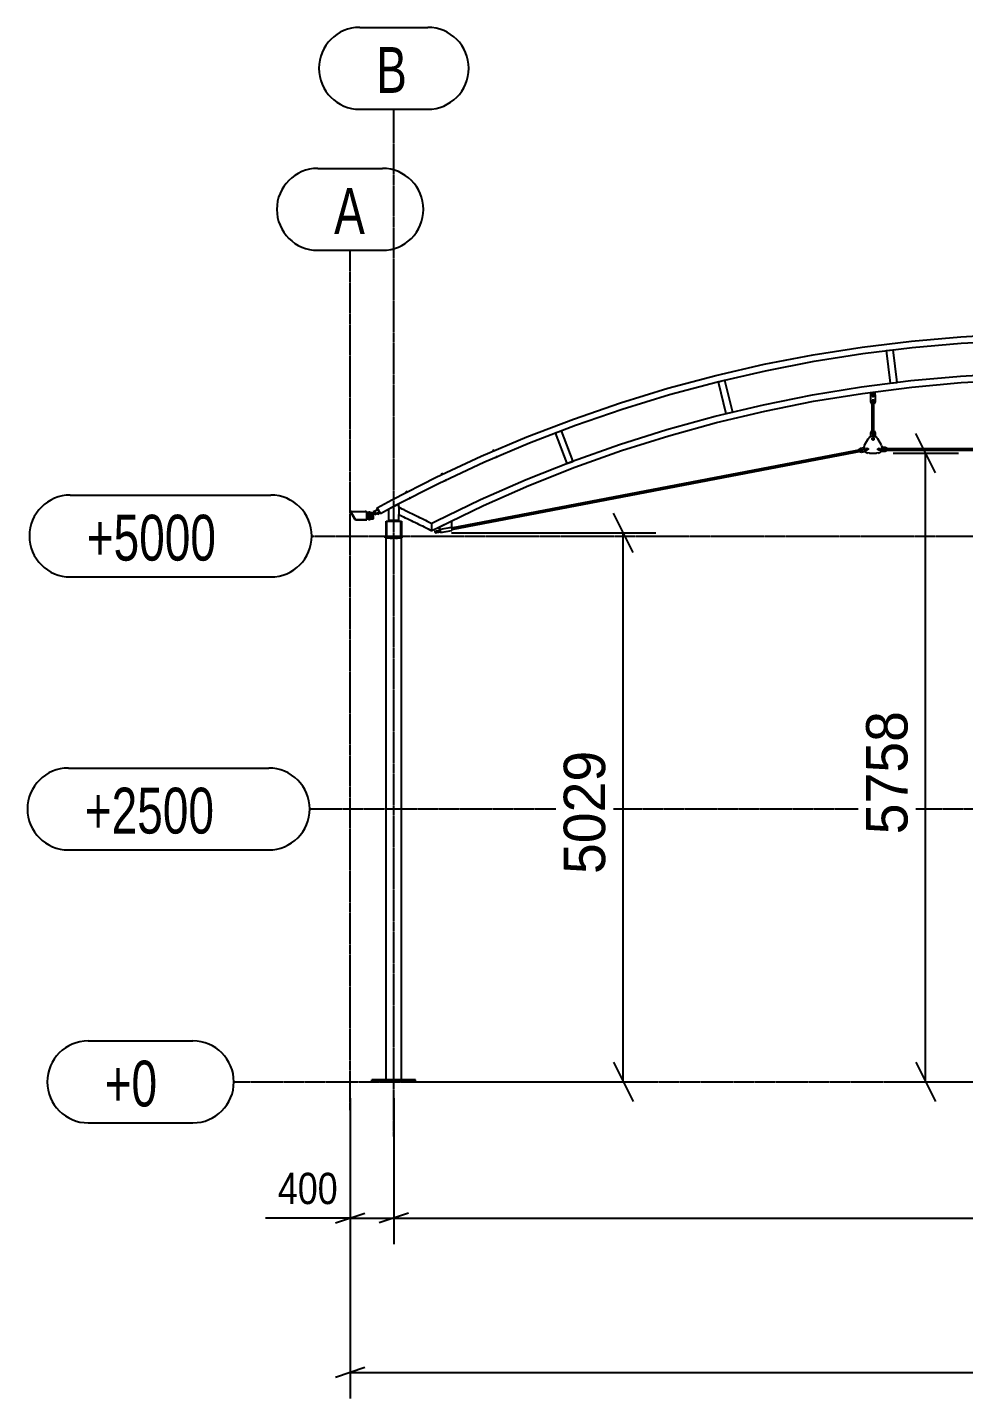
# Model space of a CAD drawing. Header units: millimetres. Extents: x 374 to 117179, y 600 to 17652.
# Drawn here: x 25150 to 33720, y 1538 to 14097 of the extents above; entities that cross this region are included whole.
import ezdxf

# ---------------------------------------------------------------- set-up
doc = ezdxf.new("R2010")
doc.units = ezdxf.units.MM
doc.linetypes.add('DXK_LINE_DOT3', pattern=[5.9187, 2.979, -0.9799, 0.9799, -0.9799])
doc.styles.add('Arial Narrow', font='ARIALN.TTF', dxfattribs={"height": 0.2})
doc.styles.add('Comic Sans MS', font='COMIC.TTF', dxfattribs={"height": 0.2})
doc.styles.add('romsim', font='', dxfattribs={"height": 0.2})
doc.styles.get('romsim').set_extended_font_data('romsim')

# ---------------------------------------------------------------- blocks, each defined once
blk = doc.blocks.new('Part-502061-13590 - 1938')
at = {"color": 7, "linetype": 'Continuous'}
for p, q in [((28459, 9686), (28549, 9734)), ((28459, 9582), (28459, 9686)), ((28549, 9701), (28549, 9734)), ((28459, 9582), (28549, 9582)), ((28549, 9582), (28549, 9635))]:
    blk.add_line(p, q, dxfattribs=at)
blk = doc.blocks.new('GridLine-502061-2040 - 1938')
at = {"color": 246, "linetype": 'Continuous'}
for p, q in [((27808, 12805), (28400, 12805)), ((27808, 12055), (28400, 12055))]:
    blk.add_line(p, q, dxfattribs=at)
at = {"color": 246, "linetype": 'DXK_LINE_DOT3'}
blk.add_line((28104, 4180), (28104, 12055), dxfattribs=at)
at = {"color": 246, "linetype": 'Continuous'}
for centre, start, end in [((27808, 12430), 90, 270), ((28400, 12430), 270, 90)]:
    blk.add_arc(centre, 375, start, end, dxfattribs=at)
at = {"color": 136, "linetype": 'Continuous', "style": 'romsim', "width": 0.75}
blk.add_text('A', height=420, dxfattribs=at).set_placement((27958, 12205))
blk = doc.blocks.new('Part-502061-13607 - 1938')
at = {"color": 7, "linetype": 'Continuous'}
for p, q in [((29981, 10382), (30037, 10403)), ((29981, 10382), (30087, 10101)), ((30037, 10403), (30143, 10122)), ((30087, 10101), (30143, 10122))]:
    blk.add_line(p, q, dxfattribs=at)
blk = doc.blocks.new('GridLine-502061-2041 - 1938')
at = {"color": 246, "linetype": 'Continuous'}
for p, q in [((28193, 14097), (28815, 14097)), ((28193, 13347), (28815, 13347))]:
    blk.add_line(p, q, dxfattribs=at)
at = {"color": 246, "linetype": 'DXK_LINE_DOT3'}
blk.add_line((28504, 3938), (28504, 13347), dxfattribs=at)
at = {"color": 246, "linetype": 'Continuous'}
for centre, start, end in [((28193, 13722), 90, 270), ((28815, 13722), 270, 90)]:
    blk.add_arc(centre, 375, start, end, dxfattribs=at)
at = {"color": 136, "linetype": 'Continuous', "style": 'romsim', "width": 0.75}
blk.add_text('B', height=420, dxfattribs=at).set_placement((28343, 13497))
blk = doc.blocks.new('Part-502061-13568 - 1938')
at = {"color": 7, "linetype": 'Continuous'}
for p, q in [((28261, 9651), (28261, 9654)), ((28261, 9654), (28308, 9654)), ((28261, 9651), (28306, 9651)), ((28262, 9599), (28262, 9596)), ((28262, 9596), (28319, 9596)), ((28316, 9628), (28306, 9651)), ((28306, 9599), (28316, 9599)), ((28319, 9628), (28308, 9654)), ((28316, 9599), (28316, 9628)), ((28319, 9596), (28319, 9628))]:
    blk.add_line(p, q, dxfattribs=at)
blk = doc.blocks.new('GridLine-502061-2044 - 1938')
at = {"color": 246, "linetype": 'Continuous'}
for p, q in [((25707, 4813), (26665, 4813)), ((25707, 4063), (26665, 4063))]:
    blk.add_line(p, q, dxfattribs=at)
at = {"color": 246, "linetype": 'DXK_LINE_DOT3'}
blk.add_line((27040, 4438), (41604, 4438), dxfattribs=at)
at = {"color": 246, "linetype": 'Continuous'}
for centre, start, end in [((25707, 4438), 90, 270), ((26665, 4438), 270, 90)]:
    blk.add_arc(centre, 375, start, end, dxfattribs=at)
at = {"color": 136, "linetype": 'Continuous', "style": 'romsim', "width": 0.75}
blk.add_text('+0', height=420, dxfattribs=at).set_placement((25857, 4213))
blk = doc.blocks.new('Part-502061-13564 - 1938')
at = {"color": 7, "linetype": 'Continuous'}
for p, q in [((32883, 10368), (32883, 10683)), ((32897, 10683), (32884, 10683)), ((32898, 10683), (32897, 10683)), ((32899, 10683), (32898, 10683)), ((32899, 10683), (32899, 10683)), ((32899, 10368), (32899, 10683)), ((32883, 10368), (32883, 10368)), ((32883, 10368), (32884, 10368)), ((32884, 10368), (32884, 10368)), ((32884, 10368), (32885, 10368)), ((32885, 10368), (32898, 10368))]:
    blk.add_line(p, q, dxfattribs=at)
blk = doc.blocks.new('GridLine-502061-2045 - 1938')
at = {"color": 246, "linetype": 'Continuous'}
for p, q in [((25525, 7313), (27359, 7313)), ((25525, 6563), (27359, 6563))]:
    blk.add_line(p, q, dxfattribs=at)
at = {"color": 246, "linetype": 'DXK_LINE_DOT3'}
blk.add_line((27734, 6938), (41604, 6938), dxfattribs=at)
at = {"color": 246, "linetype": 'Continuous'}
for centre, start, end in [((25525, 6938), 90, 270), ((27359, 6938), 270, 90)]:
    blk.add_arc(centre, 375, start, end, dxfattribs=at)
at = {"color": 136, "linetype": 'Continuous', "style": 'romsim', "width": 0.75}
blk.add_text('+2500', height=420, dxfattribs=at).set_placement((25675, 6713))
blk = doc.blocks.new('GridLine-502061-2046 - 1938')
at = {"color": 246, "linetype": 'Continuous'}
for p, q in [((25543, 9813), (27378, 9813)), ((25543, 9063), (27378, 9063))]:
    blk.add_line(p, q, dxfattribs=at)
at = {"color": 246, "linetype": 'DXK_LINE_DOT3'}
blk.add_line((27753, 9438), (41604, 9438), dxfattribs=at)
at = {"color": 246, "linetype": 'Continuous'}
for centre, start, end in [((25543, 9438), 90, 270), ((27378, 9438), 270, 90)]:
    blk.add_arc(centre, 375, start, end, dxfattribs=at)
at = {"color": 136, "linetype": 'Continuous', "style": 'romsim', "width": 0.75}
blk.add_text('+5000', height=420, dxfattribs=at).set_placement((25693, 9213))
blk = doc.blocks.new('Part-502061-13572 - 1938')
at = {"color": 7, "linetype": 'Continuous'}
for p, q in [((32814, 10271), (32848, 10329)), ((32848, 10329), (32857, 10341)), ((32925, 10341), (32934, 10329)), ((32968, 10271), (32934, 10329)), ((32809, 10258), (32814, 10271)), ((32858, 10196), (32843, 10199)), ((32858, 10196), (32924, 10196)), ((32939, 10199), (32924, 10196)), ((32968, 10271), (32973, 10258))]:
    blk.add_line(p, q, dxfattribs=at)
for centre, start, end in [((32891, 10304), 47.1408, 132.8516), ((32858, 10246), 167.137, 252.8532), ((32924, 10246), 287.1396, 12.8554)]:
    blk.add_arc(centre, 50, start, end, dxfattribs=at)
blk = doc.blocks.new('Part-502061-13569 - 1938')
at = {"color": 7, "linetype": 'Continuous'}
for p, q in [((28329, 9667), (28316, 9660)), ((28331, 9633), (28316, 9660)), ((28323, 9647), (28336, 9654)), ((28344, 9641), (28329, 9667)), ((28344, 9641), (28331, 9633))]:
    blk.add_line(p, q, dxfattribs=at)
blk = doc.blocks.new('Part-502061-13562 - 1938')
at = {"color": 7, "linetype": 'Continuous'}
for p, q in [((32986, 10241), (32986, 10226)), ((32986, 10241), (36222, 10241)), ((32986, 10225), (36222, 10225)), ((36222, 10241), (36222, 10226))]:
    blk.add_line(p, q, dxfattribs=at)
blk = doc.blocks.new('Part-502061-13563 - 1938')
at = {"color": 7, "linetype": 'Continuous'}
for p, q in [((29032, 9512), (32795, 10234)), ((29035, 9497), (32798, 10218)), ((32797, 10221), (32795, 10234)), ((32797, 10220), (32797, 10221)), ((32798, 10219), (32797, 10220)), ((32798, 10219), (32798, 10219)), ((28880, 9483), (28929, 9493)), ((28880, 9483), (28880, 9483)), ((28880, 9483), (28880, 9482)), ((28880, 9482), (28880, 9482)), ((28880, 9482), (28880, 9481)), ((28880, 9481), (28883, 9467)), ((28883, 9467), (28932, 9477))]:
    blk.add_line(p, q, dxfattribs=at)
blk = doc.blocks.new('Part-502061-13566 - 1938')
at = {"color": 7, "linetype": 'Continuous'}
for p, q in [((32791, 11169), (33242, 11224)), ((33242, 11224), (33695, 11264)), ((33248, 11165), (33699, 11204)), ((33695, 11264), (34149, 11288)), ((33699, 11204), (34152, 11228)), ((34149, 11288), (34589, 11295)), ((34152, 11228), (34589, 11235)), ((34589, 11291), (34589, 11295)), ((34589, 11235), (34589, 11291)), ((31895, 11011), (32342, 11098)), ((32342, 11098), (32791, 11169)), ((32352, 11039), (32799, 11109)), ((32799, 11109), (33248, 11165)), ((31452, 10909), (31895, 11011)), ((31466, 10850), (31908, 10952)), ((31908, 10952), (32352, 11039)), ((31013, 10791), (31452, 10909)), ((31029, 10733), (31466, 10850)), ((30578, 10658), (31013, 10791)), ((30596, 10601), (31029, 10733)), ((30148, 10510), (30578, 10658)), ((30168, 10453), (30596, 10601)), ((29723, 10347), (30148, 10510)), ((29746, 10291), (30168, 10453)), ((29304, 10169), (29723, 10347)), ((29329, 10114), (29746, 10291)), ((28892, 9977), (29304, 10169)), ((28918, 9923), (29329, 10114)), ((28487, 9770), (28892, 9977)), ((28515, 9717), (28918, 9923)), ((28353, 9696), (28487, 9770)), ((28382, 9644), (28353, 9696)), ((28382, 9644), (28515, 9717))]:
    blk.add_line(p, q, dxfattribs=at)
blk = doc.blocks.new('Part-502061-13570 - 1938')
at = {"color": 7, "linetype": 'Continuous'}
for p, q in [((28256, 9659), (28110, 9659)), ((28110, 9659), (28152, 9587)), ((28152, 9587), (28256, 9587)), ((28256, 9587), (28256, 9659))]:
    blk.add_line(p, q, dxfattribs=at)
blk = doc.blocks.new('Part-502061-13571 - 1938')
at = {"color": 7, "linetype": 'Continuous'}
for p, q in [((28549, 9701), (28549, 9635)), ((28565, 9694), (28549, 9701)), ((28582, 9685), (28565, 9694)), ((28600, 9677), (28582, 9685)), ((28600, 9677), (28618, 9669)), ((28549, 9635), (28557, 9631)), ((28557, 9631), (28574, 9623)), ((28574, 9623), (28592, 9614)), ((28592, 9614), (28609, 9606)), ((28609, 9606), (28627, 9598)), ((28618, 9669), (28635, 9660)), ((28627, 9598), (28644, 9589)), ((28635, 9660), (28653, 9652)), ((28644, 9589), (28662, 9581)), ((28653, 9652), (28670, 9643)), ((28662, 9581), (28679, 9572)), ((28670, 9643), (28688, 9635)), ((28679, 9572), (28697, 9564)), ((28688, 9635), (28705, 9626)), ((28697, 9564), (28714, 9556)), ((28705, 9626), (28723, 9618)), ((28714, 9556), (28731, 9547)), ((28723, 9618), (28740, 9609)), ((28731, 9547), (28749, 9538)), ((28740, 9609), (28758, 9601)), ((28758, 9601), (28775, 9592)), ((28775, 9592), (28793, 9584)), ((28793, 9584), (28810, 9575)), ((28810, 9575), (28828, 9566)), ((28828, 9566), (28845, 9557)), ((28845, 9557), (28852, 9554)), ((28853, 9529), (28852, 9554)), ((28749, 9538), (28766, 9530)), ((28766, 9530), (28783, 9521)), ((28783, 9521), (28801, 9513)), ((28801, 9513), (28818, 9504)), ((28818, 9504), (28835, 9495)), ((28835, 9495), (28853, 9486)), ((28853, 9486), (28853, 9529))]:
    blk.add_line(p, q, dxfattribs=at)
blk = doc.blocks.new('Part-502061-13589 - 1938')
at = {"color": 7, "linetype": 'Continuous'}
for p, q in [((28570, 9570), (28438, 9570)), ((28438, 9570), (28438, 9438)), ((28570, 9438), (28570, 9570)), ((28438, 9438), (28570, 9438))]:
    blk.add_line(p, q, dxfattribs=at)
blk = doc.blocks.new('Part-502061-13591 - 1938')
at = {"color": 7, "linetype": 'Continuous'}
for p, q in [((33693, 10903), (34148, 10927)), ((34148, 10927), (34589, 10935)), ((34589, 10935), (34589, 10875)), ((32336, 10731), (32786, 10805)), ((32786, 10805), (33238, 10862)), ((32794, 10745), (33245, 10802)), ((33238, 10862), (33693, 10903)), ((33245, 10802), (33697, 10843)), ((33697, 10843), (34150, 10867)), ((34589, 10875), (34150, 10867)), ((31888, 10641), (32336, 10731)), ((32346, 10672), (32794, 10745)), ((31445, 10536), (31888, 10641)), ((31459, 10478), (31901, 10583)), ((31901, 10583), (32346, 10672)), ((31005, 10414), (31445, 10536)), ((31022, 10357), (31459, 10478)), ((30570, 10277), (31005, 10414)), ((30589, 10220), (31022, 10357)), ((30140, 10124), (30570, 10277)), ((30161, 10068), (30589, 10220)), ((29716, 9956), (30140, 10124)), ((29739, 9900), (30161, 10068)), ((29298, 9772), (29716, 9956)), ((29324, 9718), (29739, 9900)), ((28888, 9574), (29298, 9772)), ((28915, 9520), (29324, 9718)), ((28852, 9555), (28888, 9574)), ((28853, 9488), (28852, 9555)), ((28853, 9488), (28915, 9520))]:
    blk.add_line(p, q, dxfattribs=at)
blk = doc.blocks.new('Part-502061-13592 - 1938')
at = {"color": 7, "linetype": 'Continuous'}
for p, q in [((33012, 11136), (33072, 11143)), ((33012, 11136), (33048, 10838)), ((33072, 11143), (33108, 10845)), ((33048, 10838), (33108, 10845))]:
    blk.add_line(p, q, dxfattribs=at)
blk = doc.blocks.new('Part-502061-13593 - 1938')
at = {"color": 7, "linetype": 'Continuous'}
for p, q in [((28349, 9692), (28354, 9695)), ((28349, 9692), (28376, 9645)), ((28376, 9645), (28380, 9648))]:
    blk.add_line(p, q, dxfattribs=at)
blk = doc.blocks.new('Part-502061-13594 - 1938')
at = {"color": 7, "linetype": 'Continuous'}
for p, q in [((28330, 9666), (28356, 9680)), ((28343, 9642), (28369, 9657))]:
    blk.add_line(p, q, dxfattribs=at)
blk = doc.blocks.new('Part-502061-13595 - 1938')
at = {"color": 7, "linetype": 'Continuous'}
for p, q in [((28310, 9651), (28318, 9655)), ((28317, 9632), (28328, 9638))]:
    blk.add_line(p, q, dxfattribs=at)
blk = doc.blocks.new('Part-502061-13596 - 1938')
at = {"color": 7, "linetype": 'Continuous'}
for p, q in [((28350, 9646), (28362, 9653)), ((28354, 9639), (28350, 9646)), ((28354, 9639), (28366, 9646)), ((28360, 9643), (28356, 9650)), ((28366, 9646), (28362, 9653))]:
    blk.add_line(p, q, dxfattribs=at)
blk = doc.blocks.new('Part-502061-13597 - 1938')
at = {"color": 7, "linetype": 'Continuous'}
for p, q in [((32871, 10728), (32871, 10755)), ((32911, 10728), (32911, 10760))]:
    blk.add_line(p, q, dxfattribs=at)
blk = doc.blocks.new('Part-502061-13598 - 1938')
at = {"color": 7, "linetype": 'Continuous'}
for p, q in [((28928, 9498), (28933, 9471)), ((28933, 9471), (29036, 9490)), ((29031, 9517), (29032, 9517)), ((29032, 9517), (29036, 9490))]:
    blk.add_line(p, q, dxfattribs=at)
blk = doc.blocks.new('Part-502061-13599 - 1938')
at = {"color": 7, "linetype": 'Continuous'}
for p, q in [((28907, 9514), (29029, 9574)), ((29029, 9574), (29029, 9574)), ((29029, 9574), (29030, 9574)), ((29030, 9574), (29030, 9574)), ((29030, 9574), (29031, 9573)), ((29031, 9573), (29031, 9573)), ((29031, 9573), (29031, 9572)), ((29031, 9572), (29031, 9517)), ((28907, 9514), (28907, 9514)), ((28908, 9511), (28918, 9511)), ((28908, 9511), (28908, 9511)), ((28920, 9510), (28918, 9511)), ((28927, 9502), (28927, 9505)), ((28928, 9498), (28927, 9502)), ((29031, 9517), (28928, 9498))]:
    blk.add_line(p, q, dxfattribs=at)
for centre, radius, start, end in [((28908, 9513), 2, 135.3757, 250.768), ((28918, 9501), 10, 23.7255, 76.7451)]:
    blk.add_arc(centre, radius, start, end, dxfattribs=at)
blk = doc.blocks.new('Part-502061-13600 - 1938')
at = {"color": 7, "linetype": 'Continuous'}
for p, q in [((32871, 10383), (32881, 10403)), ((32871, 10350), (32871, 10383)), ((32881, 10403), (32883, 10403)), ((32883, 10368), (32883, 10403)), ((32883, 10368), (32887, 10368)), ((32898, 10368), (32900, 10368)), ((32900, 10368), (32900, 10403)), ((32900, 10403), (32901, 10403)), ((32901, 10403), (32911, 10383)), ((32911, 10383), (32911, 10350))]:
    blk.add_line(p, q, dxfattribs=at)
blk = doc.blocks.new('Part-502061-13601 - 1938')
at = {"color": 7, "linetype": 'Continuous'}
for p, q in [((33001, 10213), (32962, 10213)), ((32973, 10253), (33001, 10253)), ((32986, 10241), (32986, 10242)), ((32986, 10242), (33021, 10242)), ((32986, 10225), (32986, 10226)), ((32986, 10225), (33021, 10225)), ((33001, 10253), (33021, 10243)), ((33021, 10223), (33001, 10213)), ((33021, 10242), (33021, 10243)), ((33021, 10225), (33021, 10223))]:
    blk.add_line(p, q, dxfattribs=at)
blk = doc.blocks.new('Part-502061-13602 - 1938')
at = {"color": 7, "linetype": 'Continuous'}
for p, q in [((32760, 10229), (32778, 10243)), ((32795, 10235), (32760, 10228)), ((32760, 10228), (32760, 10229)), ((32763, 10211), (32798, 10218)), ((32764, 10210), (32763, 10211)), ((32785, 10204), (32764, 10210)), ((32778, 10243), (32808, 10249)), ((32823, 10211), (32785, 10204)), ((32795, 10234), (32795, 10235)), ((32798, 10218), (32798, 10219))]:
    blk.add_line(p, q, dxfattribs=at)
blk = doc.blocks.new('Part-502061-13603 - 1938')
at = {"color": 7, "linetype": 'Continuous'}
for p, q in [((32871, 10728), (32872, 10732)), ((32871, 10668), (32871, 10728)), ((32883, 10683), (32884, 10683)), ((32883, 10683), (32883, 10648)), ((32899, 10683), (32900, 10683)), ((32900, 10648), (32900, 10683)), ((32911, 10732), (32911, 10728)), ((32911, 10728), (32911, 10668)), ((32881, 10648), (32871, 10668)), ((32883, 10648), (32881, 10648)), ((32900, 10648), (32901, 10648)), ((32911, 10668), (32901, 10648))]:
    blk.add_line(p, q, dxfattribs=at)
blk.add_arc((32891, 10728), 20, 9.9963, 169.9963, dxfattribs=at)
blk = doc.blocks.new('Part-502061-13606 - 1938')
at = {"color": 7, "linetype": 'Continuous'}
for p, q in [((31474, 10850), (31532, 10865)), ((31474, 10850), (31545, 10559)), ((31532, 10865), (31604, 10573)), ((31545, 10559), (31604, 10573))]:
    blk.add_line(p, q, dxfattribs=at)
blk = doc.blocks.new('Bolt-502061-13625 - 1938')
at = {"color": 7, "linetype": 'Continuous'}
for p, q in [((29423, 10225), (29409, 10219)), ((29411, 10214), (29409, 10219)), ((29418, 10217), (29411, 10214)), ((29414, 10216), (29412, 10220)), ((29414, 10216), (29414, 10216)), ((29414, 10216), (29414, 10216)), ((29421, 10219), (29419, 10223)), ((29425, 10220), (29423, 10225)), ((29435, 10154), (29433, 10159)), ((29449, 10160), (29435, 10154)), ((29439, 10156), (29437, 10160)), ((29447, 10164), (29440, 10162)), ((29444, 10163), (29444, 10163)), ((29446, 10158), (29444, 10163)), ((29444, 10163), (29444, 10163)), ((29449, 10160), (29447, 10164))]:
    blk.add_line(p, q, dxfattribs=at)
blk = doc.blocks.new('Bolt-502061-13626 - 1938')
at = {"color": 7, "linetype": 'Continuous'}
for p, q in [((28953, 10011), (28939, 10005)), ((28941, 10000), (28939, 10005)), ((28948, 10003), (28941, 10000)), ((28945, 10002), (28943, 10006)), ((28945, 10001), (28945, 10001)), ((28945, 10001), (28945, 10001)), ((28952, 10005), (28950, 10009)), ((28955, 10006), (28953, 10011)), ((28968, 9941), (28966, 9945)), ((28982, 9947), (28968, 9941)), ((28972, 9942), (28970, 9947)), ((28980, 9952), (28973, 9948)), ((28979, 9945), (28976, 9950)), ((28977, 9950), (28977, 9950)), ((28977, 9950), (28977, 9950)), ((28982, 9947), (28980, 9952))]:
    blk.add_line(p, q, dxfattribs=at)
blk = doc.blocks.new('Bolt-502061-13627 - 1938')
at = {"color": 7, "linetype": 'Continuous'}
for p, q in [((28626, 9847), (28613, 9840)), ((28615, 9836), (28613, 9840)), ((28622, 9839), (28615, 9836)), ((28619, 9838), (28616, 9842)), ((28618, 9837), (28618, 9837)), ((28618, 9837), (28618, 9837)), ((28625, 9841), (28623, 9845)), ((28629, 9843), (28626, 9847)), ((28644, 9778), (28642, 9782)), ((28657, 9784), (28644, 9778)), ((28647, 9779), (28645, 9784)), ((28655, 9789), (28648, 9785)), ((28652, 9787), (28652, 9787)), ((28654, 9783), (28652, 9787)), ((28652, 9787), (28652, 9787)), ((28657, 9784), (28655, 9789))]:
    blk.add_line(p, q, dxfattribs=at)
blk = doc.blocks.new('Bolt-502061-13628 - 1938')
at = {"color": 7, "linetype": 'Continuous'}
for p, q in [((32884, 10334), (32885, 10337)), ((32884, 10323), (32884, 10334)), ((32885, 10320), (32884, 10323)), ((32885, 10337), (32886, 10339)), ((32886, 10318), (32885, 10320)), ((32886, 10339), (32888, 10340)), ((32888, 10316), (32886, 10318)), ((32888, 10340), (32891, 10341)), ((32891, 10316), (32888, 10316)), ((32891, 10341), (32894, 10340)), ((32894, 10316), (32891, 10316)), ((32894, 10340), (32896, 10339)), ((32896, 10318), (32894, 10316)), ((32896, 10339), (32898, 10337)), ((32898, 10320), (32896, 10318)), ((32898, 10337), (32898, 10334)), ((32898, 10334), (32898, 10323)), ((32898, 10323), (32898, 10320))]:
    blk.add_line(p, q, dxfattribs=at)
for start, end in [(89.9978, 269.9978), (269.9978, 89.9978)]:
    blk.add_arc((32891, 10328), 6, start, end, dxfattribs=at)
blk = doc.blocks.new('Bolt-502061-13629 - 1938')
at = {"color": 7, "linetype": 'Continuous'}
for p, q in [((32934, 10236), (32936, 10238)), ((32934, 10233), (32934, 10236)), ((32934, 10231), (32934, 10233)), ((32936, 10228), (32934, 10231)), ((32936, 10238), (32938, 10240)), ((32938, 10227), (32936, 10228)), ((32938, 10240), (32941, 10240)), ((32941, 10226), (32938, 10227)), ((32941, 10240), (32952, 10240)), ((32952, 10226), (32941, 10226)), ((32952, 10240), (32954, 10240)), ((32954, 10227), (32952, 10226)), ((32954, 10240), (32957, 10238)), ((32957, 10228), (32954, 10227)), ((32957, 10238), (32958, 10236)), ((32958, 10231), (32957, 10228)), ((32958, 10236), (32959, 10233)), ((32959, 10233), (32958, 10231))]:
    blk.add_line(p, q, dxfattribs=at)
for start, end in [(359.9977, 179.9977), (179.9977, 359.9977)]:
    blk.add_arc((32946, 10233), 6, start, end, dxfattribs=at)
blk = doc.blocks.new('Bolt-502061-13630 - 1938')
at = {"color": 7, "linetype": 'Continuous'}
for p, q in [((32823, 10234), (32824, 10237)), ((32823, 10231), (32823, 10234)), ((32824, 10229), (32823, 10231)), ((32824, 10237), (32826, 10239)), ((32826, 10227), (32824, 10229)), ((32826, 10239), (32829, 10240)), ((32829, 10226), (32826, 10227)), ((32829, 10240), (32840, 10242)), ((32831, 10226), (32829, 10226)), ((32842, 10228), (32831, 10226)), ((32840, 10242), (32842, 10242)), ((32842, 10242), (32845, 10241)), ((32845, 10229), (32842, 10228)), ((32845, 10241), (32847, 10239)), ((32847, 10231), (32845, 10229)), ((32847, 10239), (32848, 10236)), ((32848, 10233), (32847, 10231)), ((32848, 10236), (32848, 10233))]:
    blk.add_line(p, q, dxfattribs=at)
for start, end in [(10.8582, 190.8582), (190.8582, 10.8582)]:
    blk.add_arc((32835, 10234), 6, start, end, dxfattribs=at)
blk = doc.blocks.new('Bolt-502061-13640 - 1938')
at = {"color": 7, "linetype": 'Continuous'}
for p, q in [((28356, 9681), (28356, 9680)), ((28356, 9680), (28356, 9681))]:
    blk.add_line(p, q, dxfattribs=at)
blk = doc.blocks.new('Bolt-502061-13641 - 1938')
at = {"color": 7, "linetype": 'Continuous'}
for p, q in [((28350, 9646), (28362, 9653)), ((28350, 9646), (28350, 9647)), ((28354, 9639), (28366, 9646)), ((28357, 9635), (28354, 9639)), ((28356, 9650), (28355, 9652)), ((28368, 9641), (28357, 9635)), ((28362, 9638), (28360, 9643)), ((28362, 9653), (28361, 9653)), ((28366, 9646), (28368, 9641))]:
    blk.add_line(p, q, dxfattribs=at)
blk = doc.blocks.new('Bolt-502061-13642 - 1938')
at = {"color": 7, "linetype": 'Continuous'}
for radius, start, end in [(7, 0.0008, 180.0008), (7, 180.0008, 0.0008), (6, 120.0008, 300.0008), (6, 300.0008, 120.0008)]:
    blk.add_arc((32891, 10723), radius, start, end, dxfattribs=at)
blk = doc.blocks.new('Part-502061-13657 - 1938')
at = {"color": 7, "linetype": 'Continuous'}
for p, q in [((28434, 4458), (28434, 9422)), ((28574, 4458), (28574, 9422))]:
    blk.add_line(p, q, dxfattribs=at)
blk = doc.blocks.new('Part-502061-13659 - 1938')
at = {"color": 7, "linetype": 'Continuous'}
for p, q in [((28704, 4458), (28304, 4458)), ((28304, 4438), (28304, 4458)), ((28704, 4438), (28304, 4438)), ((28364, 4458), (28364, 4438)), ((28644, 4438), (28644, 4458)), ((28704, 4438), (28704, 4458))]:
    blk.add_line(p, q, dxfattribs=at)
blk = doc.blocks.new('Part-502061-13661 - 1938')
at = {"color": 7, "linetype": 'Continuous'}
for p, q in [((28434, 9434), (28434, 9574)), ((28434, 9574), (28574, 9574)), ((28574, 9574), (28574, 9434)), ((28574, 9434), (28434, 9434))]:
    blk.add_line(p, q, dxfattribs=at)
blk = doc.blocks.new('Part-502061-13662 - 1938')
at = {"color": 7, "linetype": 'Continuous'}
for p, q in [((28110, 9660), (28118, 9665)), ((28110, 9659), (28110, 9660)), ((28110, 9660), (28110, 9660)), ((28110, 9658), (28110, 9659)), ((28110, 9659), (28110, 9659)), ((28148, 9593), (28110, 9658)), ((28116, 9661), (28112, 9659)), ((28116, 9659), (28116, 9661)), ((28116, 9661), (28116, 9661)), ((28116, 9661), (28116, 9661)), ((28116, 9659), (28116, 9659)), ((28118, 9665), (28119, 9665)), ((28120, 9664), (28118, 9659)), ((28119, 9665), (28120, 9664)), ((28149, 9591), (28148, 9593)), ((28150, 9590), (28149, 9591)), ((28244, 9587), (28158, 9587)), ((28241, 9663), (28242, 9664)), ((28242, 9663), (28241, 9663)), ((28242, 9665), (28243, 9666)), ((28242, 9664), (28242, 9665)), ((28242, 9665), (28242, 9665)), ((28242, 9664), (28242, 9664)), ((28242, 9662), (28242, 9663)), ((28242, 9661), (28242, 9662)), ((28243, 9661), (28242, 9661)), ((28242, 9661), (28242, 9661)), ((28243, 9666), (28243, 9666)), ((28243, 9666), (28244, 9666)), ((28243, 9660), (28243, 9661)), ((28244, 9660), (28243, 9660)), ((28244, 9666), (28244, 9666)), ((28244, 9666), (28245, 9666)), ((28253, 9660), (28244, 9660)), ((28244, 9660), (28244, 9660)), ((28245, 9587), (28244, 9587)), ((28245, 9666), (28245, 9666)), ((28245, 9666), (28246, 9666)), ((28246, 9666), (28246, 9665)), ((28246, 9665), (28247, 9665)), ((28247, 9665), (28247, 9665)), ((28247, 9665), (28247, 9664)), ((28247, 9664), (28248, 9663)), ((28248, 9663), (28248, 9663)), ((28248, 9663), (28248, 9663)), ((28248, 9663), (28249, 9662)), ((28249, 9662), (28249, 9662)), ((28249, 9662), (28250, 9662)), ((28250, 9662), (28250, 9662)), ((28250, 9662), (28256, 9662)), ((28254, 9660), (28253, 9660)), ((28253, 9660), (28253, 9660)), ((28254, 9659), (28254, 9660)), ((28256, 9662), (28256, 9661)), ((28256, 9661), (28256, 9659))]:
    blk.add_line(p, q, dxfattribs=at)
blk = doc.blocks.new('Part-502061-13663 - 1938')
at = {"color": 7, "linetype": 'Continuous'}
for p, q in [((28256, 9599), (28256, 9649)), ((28256, 9649), (28306, 9649)), ((28306, 9599), (28256, 9599)), ((28303, 9646), (28260, 9646)), ((28260, 9646), (28260, 9602)), ((28260, 9602), (28303, 9602)), ((28303, 9602), (28303, 9646)), ((28306, 9649), (28306, 9599))]:
    blk.add_line(p, q, dxfattribs=at)
blk = doc.blocks.new('Part-502061-13665 - 1938')
at = {"color": 7, "linetype": 'Continuous'}
for p, q in [((28434, 9434), (28426, 9434)), ((28426, 9422), (28426, 9434)), ((28426, 9422), (28554, 9422)), ((28434, 9434), (28434, 9434)), ((28442, 9422), (28442, 9434)), ((28454, 9422), (28454, 9434)), ((28464, 9422), (28464, 9434)), ((28544, 9422), (28544, 9434)), ((28554, 9422), (28554, 9434)), ((28554, 9422), (28582, 9422)), ((28566, 9422), (28566, 9434)), ((28582, 9434), (28574, 9434)), ((28582, 9422), (28582, 9434))]:
    blk.add_line(p, q, dxfattribs=at)
blk = doc.blocks.new('Bolt-502061-13668 - 1938')
at = {"color": 7, "linetype": 'Continuous'}
for p, q in [((28470, 9414), (28470, 9422)), ((28479, 9414), (28479, 9422)), ((28489, 9422), (28489, 9414)), ((28520, 9414), (28520, 9422)), ((28529, 9414), (28529, 9422)), ((28539, 9422), (28539, 9414)), ((28489, 9414), (28470, 9414)), ((28539, 9414), (28520, 9414))]:
    blk.add_line(p, q, dxfattribs=at)
blk = doc.blocks.new('Part-502061-13671 - 1938')
at = {"color": 7, "linetype": 'Continuous'}
for p, q in [((28459, 9582), (28458, 9582)), ((28458, 9582), (28458, 9582)), ((28458, 9574), (28458, 9582)), ((28459, 9582), (28459, 9582)), ((28461, 9574), (28461, 9582)), ((28461, 9582), (28548, 9582)), ((28548, 9574), (28548, 9582)), ((28550, 9582), (28549, 9582)), ((28550, 9582), (28550, 9582)), ((28550, 9582), (28550, 9582)), ((28550, 9574), (28550, 9582))]:
    blk.add_line(p, q, dxfattribs=at)
blk = doc.blocks.new('Bolt-502061-13676 - 1938')
at = {"color": 7, "linetype": 'Continuous'}
for p, q in [((28274, 9654), (28274, 9659)), ((28274, 9659), (28289, 9659)), ((28274, 9591), (28274, 9596)), ((28274, 9591), (28289, 9591)), ((28277, 9649), (28277, 9651)), ((28278, 9602), (28277, 9646)), ((28278, 9654), (28278, 9659)), ((28278, 9591), (28278, 9596)), ((28285, 9654), (28285, 9659)), ((28285, 9649), (28285, 9651)), ((28286, 9602), (28285, 9646)), ((28285, 9591), (28285, 9596)), ((28289, 9654), (28289, 9659)), ((28289, 9591), (28289, 9596))]:
    blk.add_line(p, q, dxfattribs=at)
blk = doc.blocks.new('StraightDimension-502061-2049 - 1938')
at = {"color": 6, "linetype": 'Continuous'}
for p, q in [((28504, 4288), (28504, 2951)), ((40704, 4288), (40704, 2951)), ((28639, 3236), (28369, 3146)), ((28504, 3191), (40704, 3191)), ((40569, 3146), (40839, 3236))]:
    blk.add_line(p, q, dxfattribs=at)
at = {"color": 0}
blk.add_wipeout([(35121, 3259), (35121, 3679), (34087, 3679), (34087, 3259)], dxfattribs=at)
at = {"color": 7, "style": 'Arial Narrow'}
blk.add_text('12200', height=286.3, dxfattribs=at).set_placement((34147, 3319))
blk = doc.blocks.new('StraightDimension-502061-2050 - 1938')
at = {"color": 6, "linetype": 'Continuous'}
for p, q in [((28104, 4288), (28104, 2951)), ((28504, 4288), (28504, 2951)), ((28104, 3191), (27331, 3191)), ((28104, 3191), (27331, 3191)), ((27969, 3146), (28239, 3236)), ((28104, 3191), (28504, 3191)), ((28639, 3236), (28369, 3146))]:
    blk.add_line(p, q, dxfattribs=at)
at = {"color": 0}
blk.add_wipeout([(28052, 3259), (28052, 3679), (27383, 3679), (27383, 3259)], dxfattribs=at)
at = {"color": 7, "style": 'Arial Narrow'}
blk.add_text('400', height=286.3, dxfattribs=at).set_placement((27443, 3319))
blk = doc.blocks.new('StraightDimension-502061-2055 - 1938')
at = {"color": 6, "linetype": 'Continuous'}
for p, q in [((28104, 4288), (28104, 1538)), ((41104, 4288), (41104, 1538)), ((28239, 1823), (27969, 1732)), ((28104, 1777), (41104, 1777)), ((40969, 1732), (41239, 1823))]:
    blk.add_line(p, q, dxfattribs=at)
at = {"color": 0}
blk.add_wipeout([(35121, 1845), (35121, 2265), (34087, 2265), (34087, 1845)], dxfattribs=at)
at = {"color": 7, "style": 'Arial Narrow'}
blk.add_text('13000', height=286.3, dxfattribs=at).set_placement((34147, 1905))
blk = doc.blocks.new('StraightDimension-502061-14259 - 1938')
at = {"color": 6, "linetype": 'Continuous'}
for p, q in [((30694, 9287), (30514, 9647)), ((29033, 9467), (30904, 9467)), ((30604, 4438), (30604, 9467)), ((30514, 4618), (30694, 4258)), ((28854, 4438), (30904, 4438))]:
    blk.add_line(p, q, dxfattribs=at)
at = {"color": 0}
blk.add_wipeout([(30514, 7639), (29989, 7639), (29989, 6267), (30514, 6267)], dxfattribs=at)
at = {"color": 7, "style": 'Comic Sans MS'}
blk.add_text('5029', height=379.4, rotation=90.0002, dxfattribs=at).set_placement((30439, 6342))
blk = doc.blocks.new('StraightDimension-502061-14287 - 1938')
at = {"color": 6, "linetype": 'Continuous'}
for p, q in [((33462, 10016), (33282, 10376)), ((33074, 10196), (33672, 10196)), ((33372, 4438), (33372, 10196)), ((33282, 4618), (33462, 4258)), ((33074, 4438), (33672, 4438))]:
    blk.add_line(p, q, dxfattribs=at)
at = {"color": 0}
blk.add_wipeout([(33282, 8003), (32757, 8003), (32757, 6631), (33282, 6631)], dxfattribs=at)
at = {"color": 7, "style": 'Comic Sans MS'}
blk.add_text('5758', height=379.4, rotation=90.0002, dxfattribs=at).set_placement((33207, 6706))

msp = doc.modelspace()

# ---------------------------------------------------------------- block references
for name in ['GridLine-502061-2041 - 1938', 'GridLine-502061-2040 - 1938', 'Part-502061-13566 - 1938', 'Part-502061-13592 - 1938', 'Part-502061-13591 - 1938', 'Part-502061-13606 - 1938', 'Part-502061-13597 - 1938', 'Part-502061-13603 - 1938', 'Part-502061-13564 - 1938', 'Bolt-502061-13642 - 1938', 'Part-502061-13607 - 1938', 'Part-502061-13572 - 1938', 'Part-502061-13600 - 1938', 'Bolt-502061-13628 - 1938', 'Part-502061-13563 - 1938', 'Bolt-502061-13625 - 1938', 'Part-502061-13602 - 1938', 'Bolt-502061-13630 - 1938', 'Bolt-502061-13629 - 1938', 'Part-502061-13601 - 1938', 'Part-502061-13562 - 1938', 'Bolt-502061-13626 - 1938', 'GridLine-502061-2046 - 1938', 'Bolt-502061-13627 - 1938', 'Part-502061-13594 - 1938', 'Part-502061-13593 - 1938', 'Bolt-502061-13640 - 1938', 'Part-502061-13590 - 1938', 'Part-502061-13571 - 1938', 'Part-502061-13662 - 1938', 'Part-502061-13570 - 1938', 'Part-502061-13663 - 1938', 'Part-502061-13568 - 1938', 'Bolt-502061-13676 - 1938', 'Part-502061-13595 - 1938', 'Part-502061-13569 - 1938', 'Part-502061-13596 - 1938', 'Bolt-502061-13641 - 1938', 'Part-502061-13661 - 1938', 'Part-502061-13589 - 1938', 'Part-502061-13671 - 1938', 'Part-502061-13599 - 1938', 'Part-502061-13665 - 1938', 'Part-502061-13657 - 1938', 'Bolt-502061-13668 - 1938', 'Part-502061-13598 - 1938', 'GridLine-502061-2045 - 1938', 'GridLine-502061-2044 - 1938', 'Part-502061-13659 - 1938']:
    msp.add_blockref(name, (0, 0))

# ---------------------------------------------------------------- next in the draw order: block references
msp.add_blockref('StraightDimension-502061-2049 - 1938', (0, 0))

# ---------------------------------------------------------------- next in the draw order: block references
msp.add_blockref('StraightDimension-502061-2050 - 1938', (0, 0))

# ---------------------------------------------------------------- next in the draw order: block references
msp.add_blockref('StraightDimension-502061-2055 - 1938', (0, 0))

# ---------------------------------------------------------------- next in the draw order: block references
for name in ['StraightDimension-502061-14287 - 1938', 'StraightDimension-502061-14259 - 1938']:
    msp.add_blockref(name, (0, 0))

doc.saveas('drawing.dxf')
